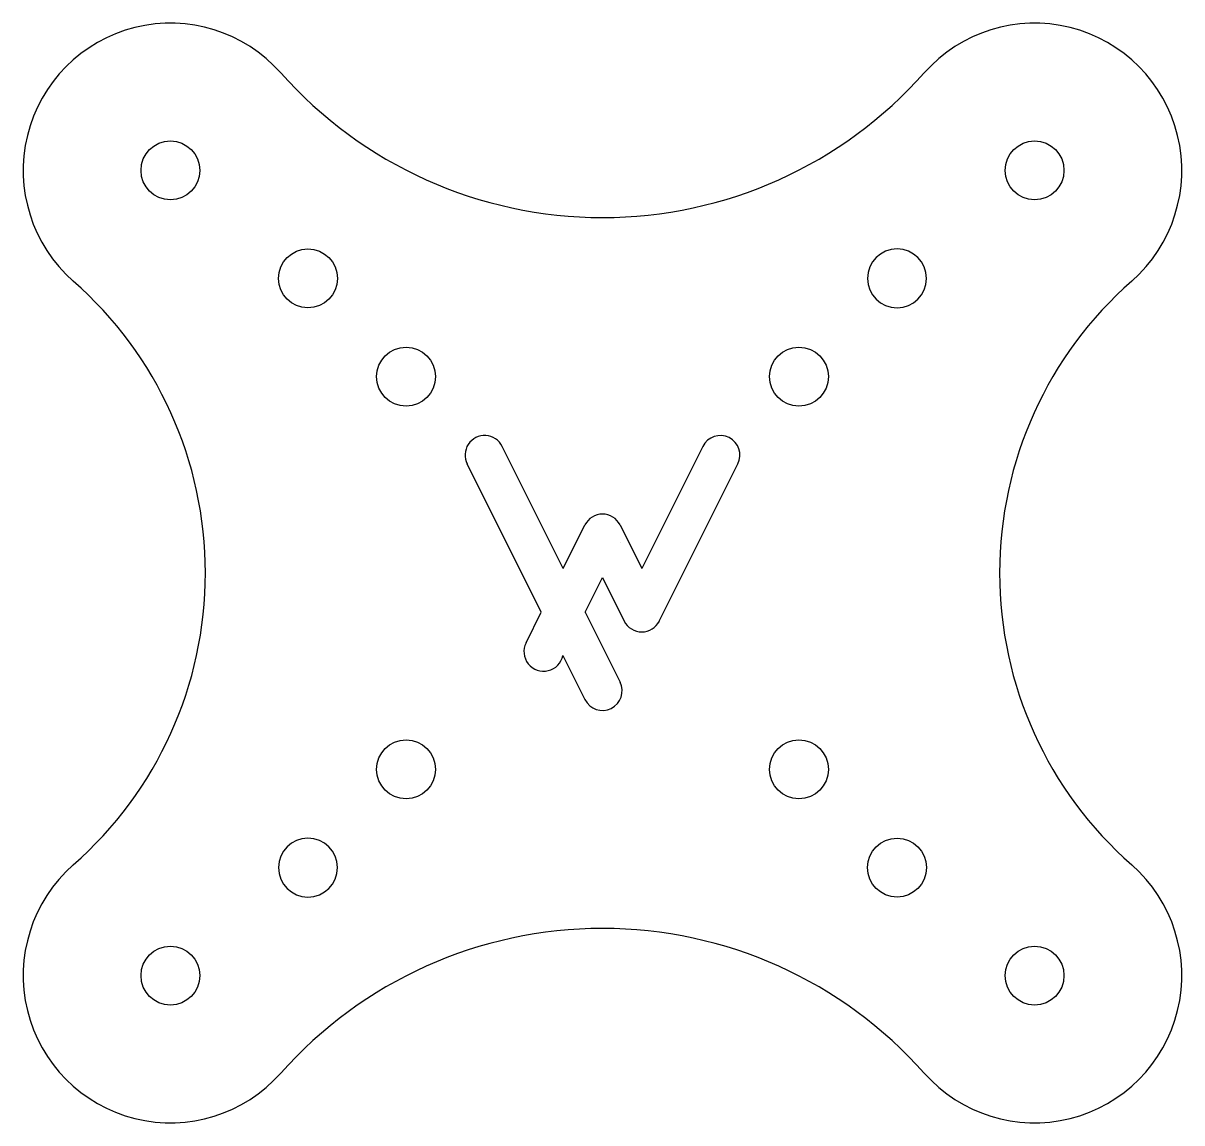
# Model space of a CAD drawing. Header units: millimetres. Extents: x -29.5 to 29.5, y -28 to 28.
import ezdxf

# ---------------------------------------------------------------- set-up
doc = ezdxf.new("R2010")
doc.units = ezdxf.units.MM
doc.layers.get('0').update_dxf_attribs({"linetype": 'CONTINUOUS'})

msp = doc.modelspace()

# ---------------------------------------------------------------- linework, layer by layer
for p, q in [((-2, 0.236), (-5.106, 6.447)), ((5.106, 6.447), (2, 0.236)), ((-3.118, -2), (-6.894, 5.553)), ((2.894, -2.447), (6.894, 5.553)), ((-2, 0.236), (-0.894, 2.447)), ((0.894, 2.447), (2, 0.236)), ((-0.882, -2), (0, -0.236)), ((0, -0.236), (1.106, -2.447)), ((-3.894, -3.553), (-3.118, -2)), ((-0.882, -2), (0.894, -5.553)), ((-2.106, -4.447), (-2, -4.236)), ((-2.02, -4.197), (-0.894, -6.447))]:
    msp.add_line(p, q)
msp.add_lwpolyline([(0.895, 1.553, -0.000086), (0.894, 1.553)], format="xyb", close=True)
for centre in [(-22, 20.5), (22, 20.5), (-15, 15), (-10, 10), (10, 10), (-10, -10), (10, -10), (15, -15), (-22, -20.5), (22, -20.5)]:
    msp.add_circle(centre, 1.5)
at = {"extrusion": (1.22465e-16, 0, -1)}
msp.add_circle((-15, 15), 1.5, dxfattribs=at)
at = {"extrusion": (-1.22465e-16, 1.49976e-32, -1)}
msp.add_circle((15, -15), 1.5, dxfattribs=at)
for centre, radius, start, end in [((-22, 20.5), 7.5, 41.55261, 228.71529), ((22, 20.5), 7.5, -48.71529, 138.44739), ((0, 40), 21.898, 221.55261, 318.44739), ((-40, 0), 19.781, -48.71529, 48.71529), ((40, 0), 19.781, 131.28471, 228.71529), ((-6, 6), 1, 26.56505, 206.56505), ((6, 6), 1, -26.56505, 153.43495), ((0, 2), 1, 26.56505, 153.43495), ((2, -2), 1, 206.56505, 333.43495), ((-3, -4), 1, 153.43495, 348.64363), ((0, -6), 1, -153.43495, 26.56505), ((-22, -20.5), 7.5, 131.28471, 318.44739), ((22, -20.5), 7.5, -138.44739, 48.71529), ((0, -40), 21.898, 41.55261, 138.44739)]:
    msp.add_arc(centre, radius, start, end)

doc.saveas('drawing.dxf')
